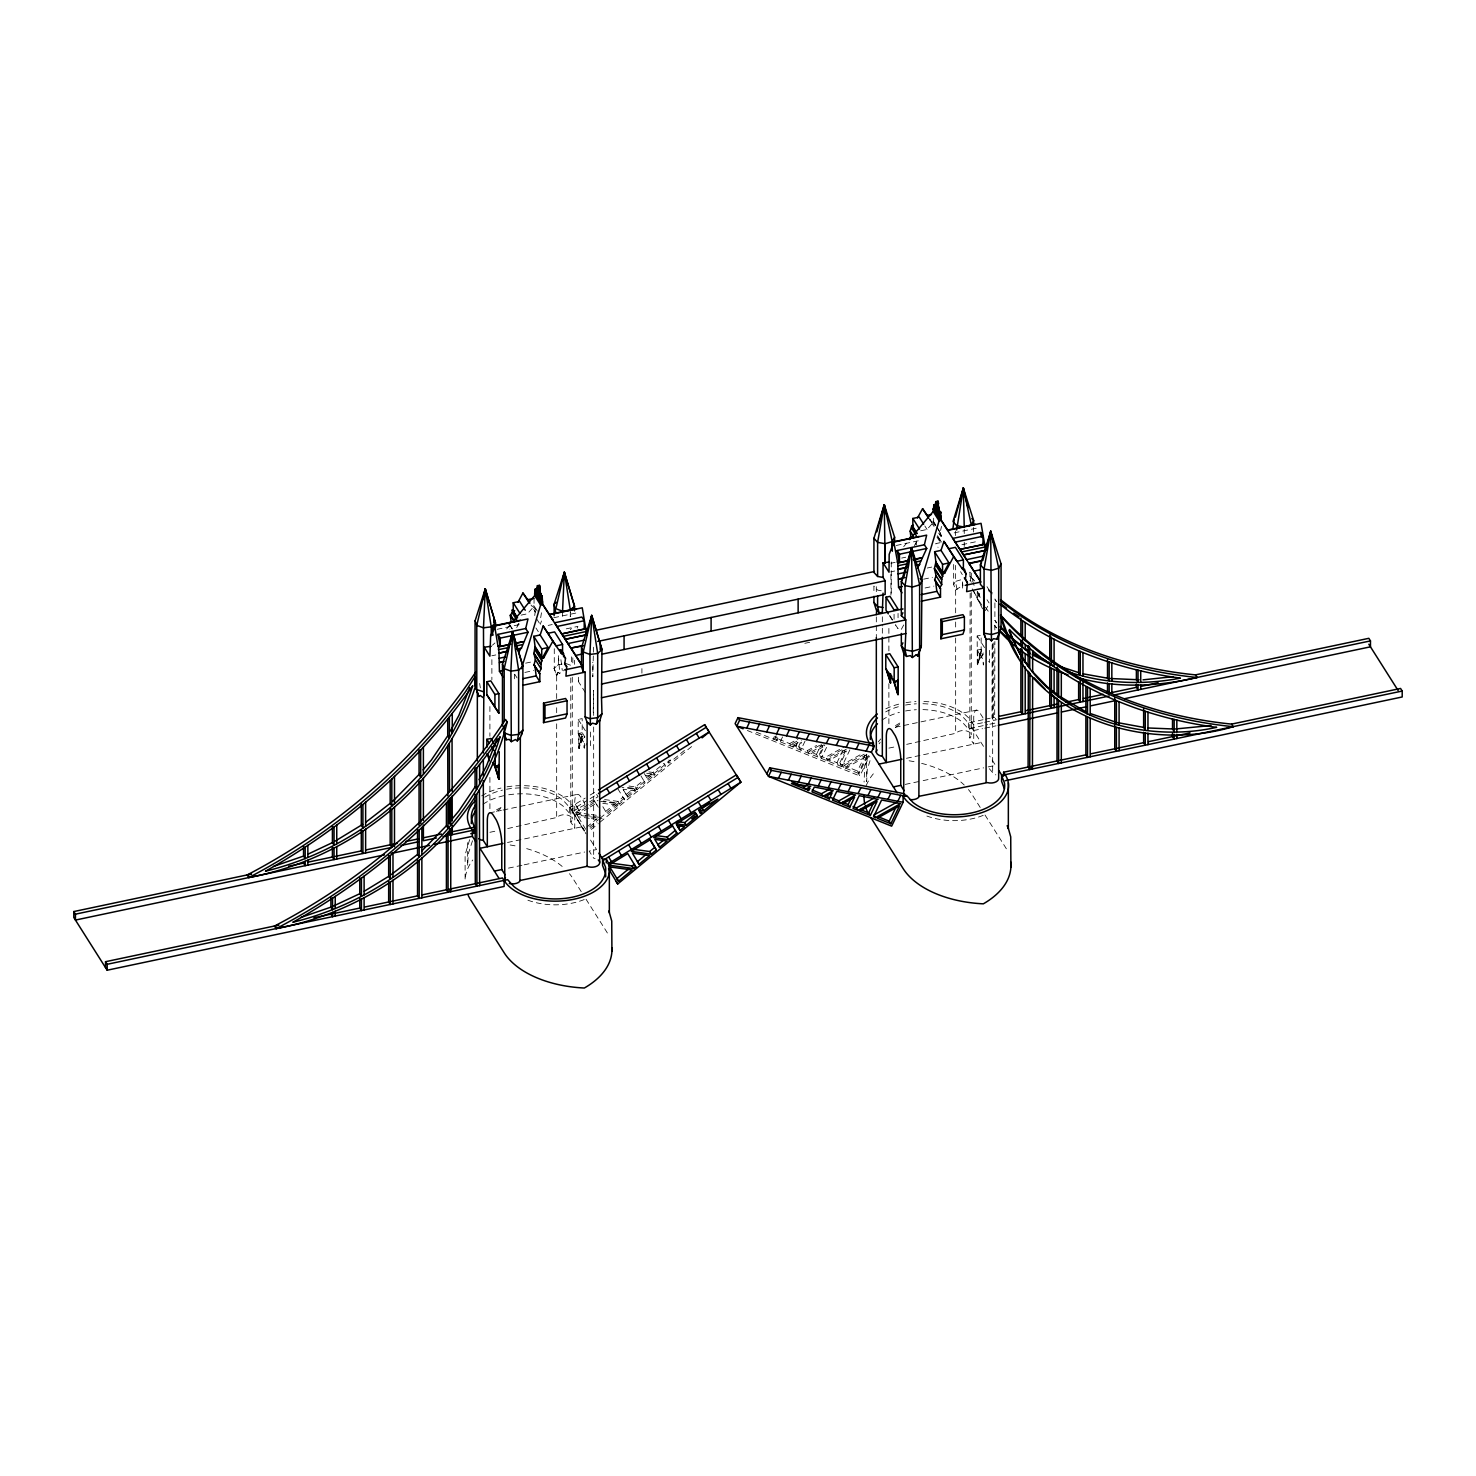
<?xml version="1.0" encoding="UTF-8"?>
<svg xmlns="http://www.w3.org/2000/svg" width="1476" height="1476" viewBox="0 0 1476 1476"><rect width="100%" height="100%" fill="white"/><g stroke="black" fill="none" stroke-linecap="round" stroke-linejoin="round"><path stroke-width="0.75" stroke-dasharray="5 3.75" d="M570.308 612.319L570.308 616.654L570.308 610.16M992.167 644.809L992.001 717.834L993.625 720.417L993.809 642.835M984.695 722.299L996.318 719.845L994.676 717.262L994.861 641.451M994.879 629.975L994.676 625.16M593.278 712.391L593.518 690.399L593.666 715.473M556.932 674.255L558.223 672.336L559.755 673.388L561.6 670.99L563.629 670.731M541.452 612.78L540.511 618.868L541.729 620.289L540.29 624.311M936.909 526.858L940.157 532.596L941.485 526.415M940.489 532.522L940.064 534.57L941.67 535.751L939.972 540.29L941.467 542.024M970.156 593.278L969.75 737.815L973.736 744.107L973.736 717.262A18.837 5.277 78.1 0 1 979.308 711.986L982.592 717.151A18.837 5.277 78.1 0 1 983.311 718.609M578.463 747.742L582.448 733.111L578.205 733.554L578.205 719.421L582.19 718.591L582.19 732.705L584.847 736.93L580.861 742.908L579.035 734.864L583.02 734.015L579.035 748.646L578.463 733.959M977.721 664.79L977.721 651.008L981.706 650.178L977.721 664.79L981.282 649.495L977.167 650.123L981.153 649.274L983.33 652.724L979.824 659.458L983.809 653.481L979.824 654.329L979.824 659.458M870.028 760.675L867.242 769.623L866.652 781.56L866.652 753.996M472.505 840.766L468.261 853.811L467.652 865.748L467.652 840.49M577.19 628.13L577.891 626.396L565.677 628.96M469.645 839.678L465.106 854.788L465.106 879.88A93.523 53.985 0 0 1 472.781 859.991M868.626 755.509L864.77 765.49L864.087 782.003M775.38 737.834L776.339 735.841L773.867 737.225L775.509 739.808L777.981 738.424L777.022 740.417L773.867 737.225M782.575 736.893L780.25 741.727L778.608 739.144L789.678 743.609L791.32 746.192L801.468 740.528M796.929 741.192L791.357 744.291L792.999 746.874L800.416 742.742L797.538 748.719L795.915 746.136L798.774 740.159M805.01 741.21L800.785 750.029L799.143 747.446L801.671 742.151M816.431 754.439L821.21 744.476L822.852 747.077L818.073 757.022L816.431 754.439L808.866 751.376L821.21 744.476M826.56 747.373L821.302 758.332L819.66 755.749L824.936 744.771M836.966 762.741L843.645 748.812L845.287 751.395L838.608 765.324L836.966 762.741L826.357 758.443L843.645 748.812M849.881 749.863L841.837 766.634L840.195 764.033L846.449 751.007M864.235 754.162L843.866 765.527L845.49 768.11L867.722 755.712L859.124 773.627L857.482 771.044L865.139 755.122M866.873 755.509L858.276 773.424L859.918 776.007L869.456 756.099M516.711 627.577L518.574 623.887M914.419 545.677L917.242 540.124M585.345 692.502L578.426 681.58L580.419 677.927M507.707 828.553L557.116 817.39A7.97 4.594 0 0 1 567.688 815.158A7.97 4.594 0 0 1 571.563 821.265L570.769 822.003L574.754 828.294L574.754 801.431A18.837 5.277 78.1 0 1 580.326 796.173L583.592 801.339A18.837 5.277 78.1 0 1 585.013 804.438M901.338 629.33L903.718 624.957M955.655 612.854L955.655 589.994L953.662 584.607L955.359 581.452L955.378 565.4M955.655 589.994L960.581 586.784L962.61 588.389L962.463 581.599M981.872 605.178L977.26 597.909L981.245 590.566M985.322 610.64L989.307 603.315L987.001 599.68M906.688 744.365L956.097 733.203A7.97 4.594 0 0 1 966.688 730.971A7.97 4.594 0 0 1 970.544 737.096L969.75 737.815M580.419 742.188L584.404 736.21L580.419 737.041M584.404 743.35L584.404 748.498L586.931 743.258M879.106 743.793L880.194 742.41M506.692 628.924L509.644 625.418M903.718 546.6L906.651 543.094M878.275 741.856L880.711 738.978M920.655 530.807L927.039 529.46L932.112 523.74L929.732 519.976M556.673 698.535L556.673 675.51L554.127 668.443L558.371 664.587L566.12 663.591L571.157 665.418M558.223 672.355L556.673 675.51L554.109 668.443L558.371 664.587L558.371 655.418L559.755 673.388M492.467 645.197L494.921 642.964M570.308 629.625L571.489 628.536M558.039 672.521L556.673 675.528L554.109 668.462M518.98 623.407L517.338 625.787M586.839 827.095L597.06 818.645M616.267 802.778L605.658 811.542L607.3 814.125L617.89 805.361L616.267 802.778L603.297 801.025M604.588 799.568L617.946 801.394L622.964 797.243L624.588 799.826L619.588 803.977L599.551 801.247M626.193 794.568L633.757 788.313L635.4 790.896L627.817 797.169L623.315 789.808M628.979 786.044L635.436 786.929L643.481 780.287L645.123 782.87L637.078 789.512L621.986 787.464M651.267 773.867L646.709 777.612L648.351 780.195L652.89 776.45L651.267 773.867L643.85 772.852L648.351 780.195M648.886 771.911L652.945 772.465L664.015 763.313L665.639 765.915L654.588 775.048L648.481 774.217M589.625 826.855L598.426 819.586M600.178 818.128L670.565 759.974M590.179 828.276L596.987 822.63M684.421 750.398L672.078 760.601L668.591 760.122M591.267 829.438L598.297 823.626M600.068 822.169L691.561 746.579M496.563 809.789L502.209 806.892M895.545 725.602L899.954 722.963M496.563 811.486L501.822 807.759M895.545 727.299L902.131 722.668M584.348 831.228L570.031 807.409L585.216 798.073M590.197 795.029L595.16 791.966L598.038 796.726L589.736 801.819M570.031 807.409L571.655 809.992L586.858 800.656M590.16 798.627L595.142 795.564M584.754 804.881L569.385 813.073L563.149 806.191A50.516 29.169 0 0 0 506.545 795.158M589.293 818.313L578.168 816.8L575.474 812.446L588.703 804.328M590.603 803.165L594.385 800.841L598.315 807.243M574.533 814.77L588.057 806.45M589.717 805.435L598.02 800.324M588.463 808.073L577.116 815.047L588.463 816.579M590.345 806.911L596.009 803.424M777.298 737.188L773.811 739.125L772.188 736.542M789.678 743.609L799.844 737.945M799.143 747.446L807.169 750.694L816.615 745.435M823.903 744.863L808.811 753.277L807.169 750.694M822.852 747.077L810.49 753.959L808.866 751.376M819.66 755.749L824.678 757.76L844.715 746.598M846.338 749.181L826.32 760.343L824.678 757.76M845.287 751.395L827.999 761.026L826.357 758.443M840.195 764.033L842.169 764.845L861.394 754.125M866.855 754.568L843.811 767.428L842.169 764.845M960.655 579.865L955.378 581.452L957.204 590.013M506.545 789.236A50.516 29.169 0 0 1 563.149 800.269L569.385 807.151L572.891 806.265L572.891 812.169L584.514 830.545M922.943 703.72A50.516 29.169 0 0 1 962.149 716.1L968.367 722.963L983.053 719.716M922.943 709.624A50.516 29.169 0 0 1 962.149 722.004L968.367 728.886L987.665 724.661M537.356 611.119L533.759 605.455L532.098 605.806L536.231 610.012M935.71 524.958L933.312 521.176L931.559 521.545L933.662 522.32L935.821 525.733M521.046 615.123L527.486 613.776L532.485 608.057L535.493 612.079L531.028 605.012M497.135 629.311L522.781 623.887M954.216 532.854L977.739 527.91M553.777 617.724L578.961 612.411M896.301 545.456L921.485 540.142M548.168 625.4L552.245 624.533M940.194 542.688L935.692 543.629L938.053 547.356M961.928 544.699L976.743 541.563M901.651 558.076L905.729 557.227M891.043 563.223L895.102 562.374M491.859 655.768L495.807 654.938M890.895 571.821L894.677 571.009M927.279 568.02L931.707 567.079M525.622 663.167L532.246 661.765M923.625 579.182L932.445 577.319M524.884 672.429L533.703 670.565M925.083 587.983L933.902 586.12M804.807 643.315L811.505 641.912M977.297 664.108L977.167 635.99L981.153 635.16L981.153 649.274M578.205 733.554L582.19 732.705M580.861 742.908L580.861 737.76L584.847 736.93M977.721 651.008L979.344 653.573L983.33 652.724M489.608 812.889L501.397 810.398M503.058 810.047L577.614 794.309M895.305 727.281L976.595 710.122M985.285 719.236L994.676 717.262M982.444 722.779L973.514 724.661L971.872 722.078A54.372 31.383 0 0 0 922.076 701.469M989.916 724.181L996.687 722.76M489.903 832.298L496.563 830.896M888.884 748.111L895.563 746.708M973.514 730.583L982.536 728.664M984.787 728.203L996.06 725.823M507.504 842.482L582.116 826.745M906.485 758.295L981.097 742.557M508.482 868.128L521.932 865.287M524.183 864.807L584.699 852.039M905.231 784.402L920.913 781.099M923.164 780.62L983.68 767.852M988.164 766.911L995.525 765.361L989.51 755.86M645.492 775.435L652.89 776.45M627.595 787.483L633.757 788.313M635.4 790.896L623.056 789.217L627.817 797.169M602.78 803.313L617.89 805.361M575.474 812.446L589.09 814.309M591.359 814.604L600.455 815.841M598.758 817.243L576.544 814.217L586.765 831.08M590.732 816.892L602.079 818.424M591.507 818.608L600.4 819.826M881.246 590.769L877.611 590.105L873.921 586.046L873.921 594.274M989.289 768.682L994.086 774.254A7.97 4.594 0 0 1 995.839 774.9M590.529 840.047L596.544 849.549L589.182 851.099L593.666 858.183L595.086 858.442M791.357 744.291L795.915 746.136M843.866 765.527L857.482 771.044M756.339 732.207L859.124 773.627M747.354 730.509L859.918 776.007M995.193 600.474L996.54 601.544L994.898 598.942L994.898 620.381L996.54 622.964L995.193 621.064M935.267 525.622L933.312 523.906L933.312 521.176M916.578 541.194L916.356 544.958L914.124 541.452M974.068 585.326L971.614 577.706L974.75 580.954M995.193 626.58L996.318 627.743M932.112 523.74L934.068 526.434M994.898 620.381L996.115 622.079M985.322 607.153L988.883 612.171M895.397 624.828L898.054 628.591L895.747 624.957M929.732 519.017L932.242 522.615M987.001 586.673L989.307 590.308M971.614 577.706L973.256 580.289M936.909 527.449L940.157 532.596M939.548 532.375L941.67 535.751M938.699 533.131L940.802 536.434M929.456 518.943L933.921 526.01M994.898 625.381L996.54 627.964M937.445 535.659L940.452 540.437M937.795 536.821L939.972 540.29M982.592 608.832L972.186 588.703M936.928 537.006L940.599 542.799M924.806 525.936L927.039 529.46M977.167 635.99L985.562 649.255M988.717 661.23L989.547 662.54L989.547 648.407M979.824 654.329L982.887 659.163L983.348 665.03L983.348 659.883M983.496 746.358L971.872 728L971.872 722.078M889.991 615.843L894.604 623.13M889.456 615.658L894.069 622.946M980.212 807.446L971.872 794.273A93.523 53.985 0 0 0 968.44 789.549M984.99 814.973L1005.248 846.984A93.523 53.985 0 0 1 1007.112 850.231M652.945 772.465L654.588 775.048M536.71 618.961L540.677 625.215M535.954 627.983L538.297 631.691M635.436 786.929L637.078 789.512M578.205 719.421L585.4 730.786M590.437 745.749L590.585 731.838M512.301 628.794L509.847 624.92L509.847 629.2M510.124 625.824L512.135 628.997M580.861 737.76L583.942 742.612L583.942 747.742M617.946 801.394L619.588 803.977M514.718 674.218L517.024 677.871M581.23 891.633L572.891 878.441A93.523 53.985 0 0 0 569.459 873.718M586.009 899.161L606.267 931.171A93.523 53.985 0 0 1 608.905 936.061M640.898 775.841L645.123 782.87M617.835 788.756L624.588 799.826M602.835 806.726L607.3 814.125M594.385 800.841L597.835 806.56M576.895 806.782L579.773 811.542M575.271 804.199L578.131 808.959M571.655 809.992L585.99 833.811M960.581 571.692L962.315 574.625M977.629 591.765L981.485 599.459M977.924 593.02L981.761 600.732M973.828 591.286L981.632 606.876M479.663 683.462L480.346 687.871M962.444 581.858L962.942 585.843M560.917 659.68L562.264 670.381M992.665 643.684L992.665 773.996M979.344 653.573L979.344 658.72M977.26 591.396L977.26 597.909M973.643 527.43L973.643 532.024M971.282 573.094L971.282 582.264M971.263 592.559L971.263 734.734M970.562 581.341L969.972 572.135L969.972 580.714M968.367 722.963L968.367 728.886M964.234 529.201L964.234 533.537M964.234 542.172L964.234 546.507M955.655 622.005L955.655 628.85M955.655 638.001L955.655 734.033M955.378 530.991L955.378 535.585M953.662 564.459L953.662 584.607M933.662 518.187L933.662 522.32M898.054 613.426L898.054 617.761M894.069 614.274L894.069 620.769M891.264 561.95L891.264 593.297M890.932 574.441L890.932 595.086M888.884 628.425L888.884 651.451M888.884 683.665L888.884 725.103M882.334 616.784L882.334 625.935M882.334 628.222L882.334 635.067M876.301 586.673L876.32 593.555M876.32 616.931L876.32 637.577M641.912 668.591L641.912 673.148M593.518 647.189L592.798 676.838L592.798 662.207M593.666 726.985L593.666 858.183M579.035 734.864L579.035 748.646M578.426 677.244L578.426 681.58M574.551 660.233L574.551 664.348M572.817 657.816L572.836 663.979M572.282 677.17L572.282 818.922M571.489 656.838L571.489 665.067M570.769 677.945L570.769 822.003M569.385 807.151L569.385 813.073M562.54 611.156L562.54 617.651M556.673 707.742L556.673 714.642M556.673 723.849L556.673 818.221M554.275 648.72L554.275 668.868M534.736 615.547L535.345 610.215L533.759 605.455M534.054 598.37L534.054 606.581M514.46 674.458L514.46 678.794M491.877 659.661L491.877 679.79M489.903 706.543L489.903 736.266M489.903 777.428L489.903 809.438M584.219 899.548A50.516 29.169 0 0 1 524.497 898.829M882.076 720.048A50.516 29.169 0 0 1 899.401 712.355M905.544 710.971A50.516 29.169 0 0 1 916.338 709.716M885.655 711.912A50.516 29.169 0 0 1 899.401 706.432M905.544 705.048A50.516 29.169 0 0 1 916.338 703.812M992.204 593.942A495.014 379.627 -32.3 0 1 987.057 589.367M992.315 592.854A495.014 379.627 -32.3 0 1 987.13 588.315M909.105 760.786A93.523 53.985 0 0 1 917.519 762.391M921.633 763.369A93.523 53.985 0 0 1 964.234 785.029M481.674 795.859A54.372 31.383 0 0 1 500.954 788.055M507.006 786.837A54.372 31.383 0 0 1 572.891 806.265M983.2 815.361A50.516 29.169 0 0 1 925.249 815.398M885.803 708.831A54.372 31.383 0 0 1 899.936 703.867M905.987 702.65A54.372 31.383 0 0 1 915.987 701.58M510.124 844.973A93.523 53.985 0 0 1 518.537 846.578M526.674 848.626A93.523 53.985 0 0 1 563.684 867.759M483.076 804.236A50.516 29.169 0 0 1 504.478 795.564M484.829 797.188A50.516 29.169 0 0 1 502.449 790.103M866.283 785.546A93.523 53.985 0 0 1 875.674 771.21M670.399 761.985L668.886 763.24L667.927 761.653L670.399 761.985"/><path stroke-width="1.5" d="M910.286 799.641A7.97 4.594 0 0 0 918.884 797.058L919.345 652.189L921.319 645.953L922.002 580.511L911.67 547.965L901.338 581.562L901.338 615.676L905.784 619.865L905.784 633.536L601.507 697.742L601.95 649.569L591.728 615.455L581.526 647.521L581.526 666.967L583.241 671.451L585.123 672.134L585.123 716.893L587.116 722.281L587.116 866.32L588.37 866.781A7.97 4.594 0 0 0 597.134 866.006A7.97 4.594 0 0 0 599.219 861.043L598.26 859.973M1028.108 767.04L1028.329 671.322L1029.971 673.905L1029.75 769.642L1028.108 767.04L1003.606 772.225L1003.606 776.155M1032.647 677.189L1032.444 769.07L1030.802 766.487L1057 760.952L1058.624 763.535L1058.624 700.768L1050.1 692.927M903.81 650.27L903.718 795.527M884.106 509.202L884.272 504.681L894.604 537.227L894.604 541.544M911.504 552.485L911.67 547.965L914.733 561.101M901.338 633.444L901.338 645.787L903.718 653.333L906.541 656.451L910.286 655.602L912.371 657.503L911.67 547.965L903.718 577.19M963.164 492.504L963.33 487.984L973.643 520.548L973.643 525.142M990.562 535.788L990.728 531.268L1001.06 563.832L1001.06 628.056L998.662 635.842L998.662 778.018A7.97 4.594 0 0 1 987.37 782.612L919.327 796.228M986.097 639.422L989.344 638.923L991.429 640.824L990.728 531.268L980.396 564.884L980.396 584.348L983.717 588.038L983.717 632.798L986.097 639.422L986.097 782.151M554.109 615.695L554.109 604.237L564.349 572.171L574.551 606.285L570.308 610.16L562.559 611.156L564.349 572.171L574.551 606.304L574.551 610.843M475.124 685.325L475.456 686.266C444.184 786.136 349.96 858.737 248.761 877.574L247.119 874.991A495.014 379.627 -32.3 0 0 475.659 672.189M483.335 752.981L484.22 647.208L491.231 646.303M516.379 649.495L521.415 648.241L528.057 632.226L525.714 628.518L527.984 618.942L494.645 625.972L491.305 635.418L493.132 635.031M883.054 593.149L882.334 612.226L879.143 613.167L876.781 609.367L876.32 614.643M503.648 732.373L504.829 736.321L505.456 733.314M482.984 599.699L485.272 588.85L495.493 622.983L495.493 627.3M510.844 640.805L512.67 632.134L522.891 666.266L522.891 730.472L520.345 737.705L519.903 881.246A7.97 4.594 0 0 1 509.312 883.478M504.737 879.696L504.737 735.657L506.157 739.753L509.312 739.421L511.305 741.653L515.419 739.568L517.264 740.878L518.63 734.347L518.63 670.122L512.67 632.134L502.467 664.2L502.467 726.118M562.504 580.843L564.349 572.171L570.308 610.16L572.43 608.223M590.363 621.968L591.728 615.455L601.95 649.569L597.688 653.444L589.939 654.44L583.241 651.986L581.526 647.521M587.116 722.281L590.363 724.956L592.448 723.148L596.322 724.199L597.688 717.668L597.688 653.444L591.728 615.455L583.241 651.986L583.241 671.451M917.519 568.334L926.744 548.463L924.4 544.773L926.651 535.142L893.81 542.061L889.179 554.367L889.013 572.208L883.054 562.799L888.7 562.116M521.452 735.011L522.725 730.067L518.63 734.347L510.899 735.343L504.183 732.889L504.183 726.007M522.725 685.307L539.829 681.691L539.829 673.702L533.998 664.993L535.364 659.772L533.925 653.37L535.068 646.58L541.729 657.097L543.002 656.838L548.113 647.54L540.161 634.957L543.168 625.972L556.12 645.861L562.559 644.495L562.559 652.743L561.138 653.038L563.555 653.739L563.555 656.469L565.511 658.185L564.736 664.182L566.673 666.635L565.935 676.192L585.123 672.134M876.873 531.821L884.272 504.681L886.818 515.641M912.371 657.503L916.245 654.827L917.777 655.879L921.319 645.953M955.378 517.227L963.33 487.984L967.924 507.726M982.776 560.511L990.728 531.268L993.274 542.227M991.429 640.824L993.459 638.702L996.835 639.2L1001.06 628.056M469.774 687.668L458.944 715.288L450.623 730.509L452.265 733.092L452.265 713.48M497.135 738.738L486.305 766.358L479.036 779.679M507.172 722.022C481.194 829.346 382.45 908.995 276.123 928.644L274.481 926.061A495.014 379.627 -32.3 0 0 505.53 719.439L507.172 722.022A495.014 379.627 -32.3 0 1 276.123 928.644M521.471 668.702L540.603 604.957L540.603 602.448L534.663 593.094L536.784 592.651M921.282 580.216L939.087 520.88L939.087 518.371L933.164 509.017L935.267 508.574M602.134 654.145L885.157 594.422L885.157 580.769L883.054 577.43L877.611 576.452L873.921 572.393L873.94 538.279L884.253 504.681L892.224 541.6L892.224 550.253M475.069 620.916L485.272 588.85L495.493 622.983L491.231 626.839L483.482 627.835L476.785 625.381L475.069 620.916L475.069 685.141L478.759 696.469L480.161 695.491L483.335 697.724M601.507 697.742L601.95 713.794L599.588 721.229L598.961 720.509L596.322 724.199M941.024 550.382L934.603 551.747L935.913 562.061L942.555 572.559L943.976 572.264L948.994 562.965L941.024 550.382L943.957 541.397L957.002 561.267L963.385 559.921L963.385 568.131L962.094 568.408L964.437 569.109L966.005 573.869L965.415 579.219L967.389 582.633L966.614 591.636L983.717 588.038M543.519 722.65L544.976 718.461L544.976 705.454L543.519 703.148L565.585 698.499L567.042 700.786L567.042 713.812L565.585 718L543.519 722.65L543.519 703.148M940.858 638.813L942.315 634.625L942.315 621.617L940.858 619.311L962.942 614.662L964.382 616.95L964.382 629.975L962.942 634.163L940.858 638.813L940.858 619.311M921.319 601.193L940.507 597.153L940.507 588.592L934.622 579.754L936.098 575.769L934.4 568.629L935.913 562.061M917.777 655.879L919.345 652.189L917.777 655.879L916.245 654.827M996.835 639.2L998.662 635.842M539.072 673.019L541.046 668.757L541.046 664.311L534.644 654.219M909.493 539.035L910.803 536.194L910.194 531.12L911.781 525.677L913.441 525.345M897.15 792.833L871.375 752.133L874.235 746.155L872.593 743.572L737.982 717.65L735.103 723.627L768.479 776.358L891.652 826.154L903.109 802.28L903.109 796.357L906.615 795.453L912.851 802.335A50.516 29.169 0 0 0 971.522 812.962A50.516 29.169 0 0 0 1004.492 783L1001.577 775.435L1402.2 691.045L1402.2 696.967L1005.248 780.712M743.111 728.793L736.745 726.21L739.605 720.233L737.982 717.65M746.69 728.129L749.568 722.151M756.653 730.048L759.513 724.07M766.597 731.948L769.476 725.989M776.56 733.867L779.42 727.908M766.856 773.775L769.716 767.797L904.345 793.719L905.969 796.302L771.358 770.38L769.716 767.797M786.505 735.786L789.383 729.827M771.358 770.38L768.479 776.358L903.109 802.28M796.468 737.705L799.328 731.727M778.442 778.276L781.302 772.299M806.413 739.624L809.272 733.646M788.387 780.177L791.265 774.217M816.376 741.542L819.235 735.565M798.35 782.095L801.21 776.136M826.32 743.461L829.18 737.483M808.295 784.014L811.154 778.036M836.265 745.362L839.143 739.402M818.257 785.933L821.117 779.955M846.228 747.28L849.087 741.321M828.202 787.852L831.062 781.874M829.291 798.867L832.15 792.889L824.733 797.022L829.291 798.867L827.649 796.284M856.172 749.199L859.05 743.24M838.147 789.771L841.025 783.793M866.135 751.118L868.995 745.14M848.11 791.69L850.969 785.712M849.807 807.169L842.242 804.106L854.586 797.206L849.807 807.169L848.183 804.586L851.043 798.608M858.054 793.59L860.932 787.63M868.017 795.509L870.877 789.549M870.342 815.472L859.733 811.173L877.021 801.523L870.342 815.472L868.7 812.87L873.478 802.926M877.962 797.427L880.84 791.45M887.925 799.346L890.784 793.368M897.869 801.265L900.729 795.287M890.877 823.756L877.242 818.257L899.456 805.859L890.877 823.756L889.235 821.173L895.914 807.243M518.777 652.429L520.733 648.591M586.765 634.772L565.234 639.311L586.765 634.772L582.245 607.798L549.404 614.736M902.039 592.798L898.552 587.282L897.759 563.02L893.81 542.061M517.965 602.263L522.947 593.001L529.497 602.134M935.581 562.135L942.906 573.703L944.64 573.334L953.625 556.673L943.957 541.397M873.94 572.393L874.401 571.526L596.193 630.234M894.604 537.227L892.224 541.6L885.176 543.721L877.611 542.356L873.921 538.279M902.519 579.385L901.338 581.562L905.009 585.64L912.574 587.005L919.622 584.883L922.002 580.511L920.157 578.481M901.338 615.676L902.925 612.761M954.179 519.423L952.998 528.094M902.925 642.872L901.338 645.787L905.009 649.846L906.541 656.451M967.758 525.973L971.282 524.921L973.643 520.548L971.817 518.519M981.577 562.707L980.396 564.884L984.068 568.961L991.632 570.326L998.68 568.205L1001.06 563.832M447.726 718.683L447.726 735.823L431.453 759.955L423.132 769.826M475.087 767.612L475.087 786.893L458.815 811.025L449.11 822.538L450.752 825.121L450.752 798.147M534.699 646.673L542.024 658.241L543.685 657.89L552.836 641.23L543.168 625.972M917.5 517.928L922.592 508.685L927.721 516.028M517.264 740.878L520.345 737.705M509.109 624.237L511.047 620.99L510.272 615.289L512.227 612.761L512.227 610.031L514.644 610.713L513.224 611.027L513.224 602.761L519.663 601.415L525.253 610.234M541.046 664.311L542.024 658.241M939.788 587.909L941.706 584.644L941.706 579.514L935.286 569.349M503.095 677.023L499.441 671.248L498.999 653.167L505.917 651.506M475.069 676.562L465.53 691.727A495.014 379.627 -32.3 0 1 248.761 877.574M537.098 593.149C533.943 595.603 534.017 587.466 537.301 588.573L537.762 589.57L535.659 590.013M935.581 509.072L933.478 509.515L933.699 506.25L935.802 505.807M941.706 579.514L942.906 573.703M512.596 621.913L534.663 595.603L534.663 593.094M909.603 539.589L933.164 511.508L933.164 509.017M420.402 773.073L392.874 801.173M446.416 803.073L446.416 825.73L421.656 851.08M556.249 602.3L554.109 604.237L555.843 613.038M581.526 666.967L582.448 666.137L542.707 604.514L542.153 596.12L538.832 595.732C537.246 592.319 543.685 594.773 538.5 594.127M601.95 713.794L597.688 717.668L589.939 718.664L585.123 716.893M702.115 737.852L709.144 732.022L704.642 724.679L598.481 789.918M628.794 868.792L616.876 878.644L618.518 881.227L632.134 869.973L609.92 866.947M609.477 862.906L632.189 865.988L634.163 864.346L635.805 866.947L633.831 868.571L608.85 865.176L627.761 853.571L635.805 866.947M646.23 854.383L637.392 861.689L639.034 864.272L649.643 855.508L632.355 853.165L639.034 864.272M634.108 849.42L649.68 851.523L654.698 847.39L649.588 838.885M663.979 839.715L657.927 844.715L659.569 847.298L667.134 841.043L654.79 839.364L659.569 847.298M656.396 835.6L667.189 837.077L675.215 830.435L676.857 833.018L668.831 839.659L653.72 837.612L672.632 825.988M680.085 830.342L677.226 825.582L684.643 826.578L680.085 830.342L678.462 827.759L681.488 825.25M676.562 821.505L684.68 822.612L695.75 813.46L697.392 816.043L686.322 825.195L676.156 823.811L695.067 812.206L697.392 816.043M709.236 802.335L702.189 808.147L703.812 810.73L717.908 799.088L698.609 810.029L703.812 810.73M691.746 818.848L695.27 815.933M651.322 854.106L656.34 849.973L650.196 839.77L631.285 851.394L651.322 854.106L649.68 851.523M700.62 813.387L702.133 812.132L699.661 811.8L700.62 813.387L698.978 810.785M616.082 881.375L617.724 883.958L740.897 782.169L736.395 774.826L601.765 857.556L603.407 860.139L738.018 777.409M390.181 780.804L390.181 803.35L365.734 822.298M417.542 829.623L417.542 854.42L391.343 874.548M362.653 824.383L335.107 841.154M388.668 855.084L388.668 876.357L364.277 891.227M598.463 793.534L706.284 727.262L704.642 724.679M599.662 799.309L709.144 732.022M608.02 863.829L740.897 782.169L707.521 729.439M791.837 781.8L803.922 786.69L807.409 784.752M805.564 789.273L810.767 786.357L791.468 783.572L805.564 789.273L803.922 786.69M812.206 790.029L821.412 793.756L829.881 789.033M823.055 796.339L833.22 790.675L814.309 787.04L811.985 791.874L823.055 796.339L821.412 793.756M830.877 797.575L838.921 800.841L852.132 793.461M840.564 803.424L855.656 794.992L836.744 791.357L832.519 800.176L840.564 803.424L838.921 800.841M853.073 806.56L856.412 807.907L874.456 797.852M858.054 810.49L878.091 799.328L859.18 795.675L853.036 808.461L858.054 810.49L856.412 807.907M896.965 802.132L873.921 814.992L875.545 817.575L900.526 803.645L881.615 799.992L873.571 816.763L875.545 817.575M332.414 826.689L332.414 842.63L308.318 853.995M359.775 877.759L359.775 893.7L333.594 905.969M539.865 592.079L537.762 593.37L540.327 591.784L537.707 591.599C533.076 587.466 543.242 584.459 537.412 585.677L537.412 586.968L539.275 586.138M540.05 592.835L540.105 591.747L537.947 593.278M938.588 503.906C933.699 501.489 942.869 507.947 936.245 508.427L938.533 508.759M535.198 589.016L535.622 592.688L536.212 591.341M934.935 507.006L937.315 506.563L934.124 506.932L934.124 508.611L934.64 507.781M303.539 846.431L303.539 856.08L273.521 866.412M330.901 897.5L330.901 907.15L300.883 917.463M274.481 926.061L278.927 925.065L105.534 961.706L107.176 964.289L507.633 879.641L513.851 886.523A50.516 29.169 0 0 0 572.54 897.15A50.516 29.169 0 0 0 605.511 867.187L602.577 859.604L606.267 858.995L606.267 862.925M247.119 874.991L251.566 873.995L73.8 911.559L73.8 917.482L107.176 970.212L504.128 886.449L504.128 880.545L502.486 877.962L477.984 883.128M934.695 507.449L935.895 501.6L937.998 501.139L938.588 503.371M938.33 501.655L935.655 502.504L937.998 502.449L937.998 501.139M537.412 585.677L537.725 587.485C544.293 586.599 533.814 589.57 540.105 587.448M935.895 501.6L936.227 503.39L938.33 502.947M937.555 506.102C934.64 509.238 931.614 504.22 935.802 504.478L936.171 505.345M535.198 589.275L537.393 588.961M933.773 505.327L935.876 504.884M936.264 505.216L934.142 505.917L933.699 504.921M537.319 589.902L535.198 590.345L537.393 590.013L537.301 588.573M937.555 505.825L933.699 506.25M535.954 591.267L538.814 590.64M936.19 503.888L936.19 507.523L938.662 507.172M535.198 592.596L537.319 592.153M933.699 508.519L935.802 508.076M534.995 592.891L537.098 592.448M933.478 508.814L935.581 508.371M936.245 509.294L938.81 507.689M537.984 592.54L540.843 594.072M936.485 508.464L936.762 509.441C943.551 508.611 933.404 511.102 939.345 509.995M538.26 593.536L540.677 593.186L540.105 592.097M936.762 509.441L939.179 509.109L938.81 508.002M538.5 594.404L540.843 593.758M965.193 585.363L980.931 582.042L941.19 520.438L940.655 512.024L937.334 511.637L936.983 510.327L939.345 509.681M539.054 596.359L541.194 595.215L541.674 598.186L539.57 598.629L539.054 596.359L541.175 596.212M937.574 511.582L939.603 511.01L940.157 514.109L938.053 514.552L937.334 511.637M541.674 598.186L541.729 595.621L539.552 595.75L540.05 596.747M940.157 514.109C942.352 511.434 937.094 510.475 938.551 512.67M939.861 511.821L937.74 512.578M539.054 596.655L542.153 596.12L539.626 597.042M937.555 512.578L940.655 512.024M938.053 514.552L938.053 512.873L940.581 512.117M534.054 598.37L527.67 599.717L529.902 603.26M917.168 533.537L912.832 526.674L912.832 518.463L919.216 517.098L923.681 524.165M927.223 515.419L931.504 514.515M542.338 601.415L540.216 601.857L540.05 600.049L542.153 599.607M940.821 517.338L938.718 517.781L938.551 515.973L940.655 515.53M540.216 601.119L542.338 600.677M938.718 517.043L940.821 516.6M540.603 602.448L542.707 602.005M939.087 518.371L941.19 517.928M542.707 604.514L540.603 604.957L534.663 595.603M941.19 520.438L939.087 520.88L933.164 511.508M492.67 634.274L492.67 626.064L520.456 620.215M947.61 530.068L975.396 524.22M549.312 614.459L576.599 608.702M892.353 551.249L891.836 542.19L919.124 536.434M947.721 530.382L981.042 523.334L985.673 550.271L963.533 554.939L952.869 538.389L980.654 532.522L983.016 536.231L983.016 544.496L959.935 549.367L984.972 544.293M510.77 644.126L500.272 646.34L497.929 634.385L525.714 628.518M907.666 560.695L899.456 562.43L897.113 550.53L924.4 544.773M497.929 634.385L500.272 638.093L528.057 632.226M955.23 542.098L983.016 536.231M584.219 620.732L581.876 617.042L554.589 622.798L556.932 626.488L584.219 620.732L584.219 628.942L561.747 633.924L586.193 628.776M897.113 550.53L899.456 554.22L926.744 548.463M535.068 646.58L533.759 636.322L540.161 634.957M548.168 633.278L554.589 631.913L562.559 644.495M949.031 548.685L955.415 547.338L963.385 559.921M494.645 625.972L497.929 645.916L499.755 645.529M984.326 543.279L982.499 543.666L983.016 544.496M585.585 627.817L584.219 628.942M897.15 562.079L898.995 561.692M514.958 643.241L523.482 641.673L515.161 643.425M497.929 645.916L498.556 646.931L508.943 644.735M913.847 559.386L922.057 557.651M897.759 563.02L908.865 560.677M913.312 559.755L922.186 557.873M499.275 652.909L498.556 649.643L509.183 647.41M515.548 646.064L521.914 644.717M961.614 551.95L984.972 547.024M586.193 631.525L563.334 636.359L556.932 626.488M897.759 565.788L908.146 563.592M916.467 561.839L920.618 560.972M516.987 649.163L521.415 648.241M498.999 653.167L507.689 651.34M898.33 569.035L906.947 567.227M915.563 565.4L919.862 564.496M963.533 554.939L985.396 550.548M898.109 569.459L906.559 567.688M533.759 636.322L541.729 648.886L548.113 647.54M565.456 639.661L567.983 643.554L584.478 640.086M898.109 573.906L906.356 572.171M934.603 551.747L942.555 564.312L948.994 562.965M498.999 658.314L505.272 656.986M983.311 556.12L966.595 559.644L963.662 555.124M499.7 662.281L503.999 661.377M597.743 641.414L885.157 580.769M981.817 560.548L968.92 563.279L979.787 580.234M499.441 662.687L503.611 661.801M969.142 563.592L981.669 560.935M567.983 643.554L570.898 648.075L583.186 645.492M898.829 578.887L904.972 577.577M570.898 648.075L583.02 645.879M898.552 579.293L902.519 578.463M499.441 671.248L503.371 670.418M571.12 648.388L575.658 655.418L583.223 653.813M898.552 587.282L902.334 586.489M974.012 571.12L979.935 569.865M886.006 597.19L889.991 596.341L898.054 609.09L894.069 609.939L886.006 597.19L886.006 610.197L888.312 613.832M486.84 681.746L490.825 680.897L498.906 693.646L498.906 713.148L486.84 694.753L486.84 681.746L494.921 694.476L494.921 707.484M522.67 678.739L536.157 675.897L539.829 681.691M564.515 669.92L582.448 666.137M921.153 594.662L936.836 591.359L940.507 597.153M494.921 694.476L498.906 693.646M602.411 672.373L902.998 608.942M601.507 684.071L905.784 619.865M544.976 705.454L567.042 700.786M942.315 621.617L964.382 616.95M544.976 718.461L567.042 713.812M942.315 634.625L964.382 629.975M885.784 654.532L889.77 653.683L898.164 666.949L898.164 681.082L894.179 681.912L885.784 668.646L885.784 654.532L894.179 667.779L894.179 681.912M486.859 747.391L486.859 739.31L490.844 738.48L495.641 746.044M894.179 667.779L898.164 666.949M898.035 680.86L894.05 681.691L898.035 694.643L898.164 681.082M492.597 762.483L495.253 766.708L499.239 765.86L494.995 766.302L498.98 779.236L499.239 751.727M288.706 866.227L303.539 863.091L305.181 865.674L305.181 861.357M308.41 862.058L332.414 857.002L334.056 859.585L334.056 848.017M335.107 856.431L361.306 850.896L362.93 853.497L362.93 830.822M366.177 849.881L390.181 844.807L391.823 847.39L75.442 914.161L73.8 911.559M392.874 844.235L397.228 843.331M405.955 841.486L419.055 838.719M423.926 837.685L441.398 834.014M999.049 716.34L1020.875 711.727L1022.517 714.329L1022.517 651.562L1020.875 648.979L1020.875 711.727M1025.746 710.712L1049.75 705.639L1051.392 708.222L1051.392 668.314M1052.443 705.067L1056.816 704.163M1065.543 702.318L1078.642 699.55L1080.266 702.133L1080.266 678.222M1083.513 698.517L1103.144 694.384M1110.21 692.89L1136.391 687.355L1138.033 689.938L1138.033 685.012M1141.206 686.34L1158.143 682.779M1000.507 599.607A495.014 379.627 -32.3 0 0 1195.505 674.883L1368.824 638.315L1370.466 640.898L1370.466 646.82L1124.62 698.702M401.048 845.453L418.52 841.763M436.49 837.981L423.391 840.73L423.391 825.047M443.021 836.597L447.394 835.674M475.641 841.449L472.394 836.32L472.394 830.398L449.571 835.213L449.571 828.331M998.496 719.384L1109.159 696.045M1114.029 695.011L1370.466 640.898M384.424 854.881L75.442 920.065L75.442 914.161M391.195 853.442L429.534 845.361M434.036 844.401L472.394 836.32M998.311 725.343L1056.964 712.963M1061.465 712.022L1086.281 706.783M1090.782 705.823L1115.598 700.602M503.021 843.423L479.977 848.294L499.017 878.386M878.958 764.107L902.002 759.236M494.405 871.098L501.766 869.548L505.124 874.862M893.386 786.911L900.747 785.361L904.105 790.675M313.964 917.74L330.901 914.161L332.543 916.744L332.543 912.426M333.594 913.589L359.775 908.072L361.417 910.655L361.417 899.087M364.646 907.039L388.668 901.965L390.291 904.548L390.291 881.892M391.343 901.412L417.542 895.877L419.184 898.46L419.184 860.176M422.413 894.843L446.416 889.788L448.058 892.371L448.058 832.224M476.73 794.475L476.933 886.283L475.309 883.7L449.11 889.216L450.752 891.799L450.752 829.032M1059.676 760.38L1085.875 754.863L1087.517 757.446L1087.517 717.539M1090.746 753.83L1114.749 748.775L1116.391 751.358L1116.391 727.447M1117.443 748.203L1143.642 742.668L1145.265 745.251L1145.265 732.779M1148.513 741.653L1172.516 736.579L1174.158 739.162L1174.158 734.236M1175.21 736.007L1190.025 732.889M1231.611 724.107L1233.253 726.69C1142.83 753.683 1023.495 715.38 1000.58 614.994A495.014 379.627 -32.3 0 0 1231.611 724.107L1400.558 688.462L1402.2 691.045M520.345 880.416L587.116 866.32M1172.977 676.691L1143.051 679.846M1195.505 674.883L1197.128 677.484C1157.571 686.746 1115.487 688.646 1076.152 677.189M1211.021 725.528L1175.21 728.996M939.603 511.176L939.087 509.607M873.423 748.922L873.423 743L869.733 743.627A54.372 31.383 0 0 1 877.353 713.978M470.752 833.719L474.423 833.11L474.423 827.187L450.623 832.058L452.265 834.641L452.246 825.527M484.22 691.967L476.785 689.606L476.785 625.381L485.272 588.85L491.231 626.839L491.231 635.492M1139.085 679.79L1110.21 678.517M1174.158 719.365L1174.158 731.543L1172.516 728.96L1148.18 727.982M1109.159 662.078L1109.159 680.768L1107.517 678.185L1083.292 673.868M1145.265 711.303L1145.265 729.993L1143.642 727.391L1117.443 722.594M883.054 607.558L877.611 606.581L873.94 602.503L876.32 610.068M905.784 633.536L905.009 649.846L912.574 651.23L919.622 649.108L919.622 584.883L911.67 547.965L905.009 585.64L905.009 619.736M900.747 785.361L900.747 758.498A18.837 5.277 78.1 0 0 895.176 735.601L891.891 730.417A18.837 5.277 78.1 0 0 886.32 735.694L886.32 762.557L882.334 756.265L880.914 756.007A7.97 4.594 0 0 1 877.039 749.9M501.766 869.548L501.766 842.685A18.837 5.277 78.1 0 0 496.176 819.77L492.91 814.604A18.837 5.277 78.1 0 0 487.32 819.881L487.32 846.744L483.335 840.453L481.914 840.195A7.97 4.594 0 0 1 478.759 838.663M739.605 720.233L874.235 746.155M736.745 726.21L871.375 752.133M1079.971 673.038L1058.274 665.916M1116.096 722.244L1090.506 713.609M562.54 611.156L555.843 608.702L564.349 572.171L564.791 578.979M1048.329 662.004L1049.75 662.576M1067.665 671.543C1103.697 683.942 1143.144 685.27 1180.413 678.13C1115.339 669.421 1051.355 645.492 999.861 604.164M1067.997 674.846C1042.185 666.027 1017.794 651.746 999.621 631.156M1087.517 687.004L1087.517 714.366L1085.875 711.783L1059.676 696.321M842.501 802.28L848.183 804.586M860.213 809.457L868.7 812.87M879.493 817.243L889.235 821.173M1032.591 653.204L1046.373 660.916M1032.259 654.698L1054.085 666.211L1054.085 639.145M936.19 507.523L936.485 508.113M540.013 591.286L540.105 588.001M537.707 591.599L537.984 592.19M1013.661 613.149L1019.067 616.857M1022.222 646.082L1011.171 637.632L1000.304 626.433M1025.267 648.407L1028.661 651.008M1030.303 653.591L1009.695 637.023M1012.259 642.392L1001.079 631.765M1020.875 648.979L1022.222 649.994M1058.347 695.307L1047.296 686.857L1032.222 671.303M1001.577 604.201L1006.577 608.13M1027.886 645.713L1029.676 647.115M533.998 664.993L539.829 673.702M934.622 579.754L940.507 588.592M1000.396 627.411L1006.595 633.813M1034.104 677.798L1044.934 688.978M887.999 672.152L891.984 676.432M891.522 677.705L895.508 682.004M493.058 763.221L497.043 767.52M983.717 632.798L985.009 637.208M588.37 722.742L590.363 724.956L589.939 654.44L591.728 615.455L592.042 619.994M953.625 556.673L962.776 569.459M1028.108 665.51L1028.108 645.879L1029.75 648.481L1029.75 668.093L1019.805 653.794L1008.957 630.732M486.84 694.753L498.906 713.148M552.836 641.23L561.803 654.108M938.994 516.784L947.721 530.087M540.511 600.861L552.965 619.883M550.493 616.267L552.854 619.902M563.684 636.58L566.12 640.344L563.814 636.691M1368.824 644.237L1398.159 690.583M936.227 503.39L936.485 504.349M940.581 513.095L938.551 513.648M938.053 512.873L938.109 511.988M1000.58 614.994L1008.975 638.555L1018.717 658.038M962.758 568.721L966.005 573.869M1028.329 673.499L1029.971 676.082M922.592 508.685L928.552 518.094M964.345 577.817L967.389 582.633M912.832 518.463L919.53 529.054M943.976 572.264L944.64 573.334M911.781 525.677L916.578 533.26M936.005 565.548L942.906 576.415M911.781 528.445L916.282 535.548M934.4 568.629L940.95 578.961M910.194 531.12L913.386 536.157M936.098 575.769L941.706 584.644M891.836 542.19L894.198 545.899M1003.606 772.225L1005.248 774.808A54.372 31.383 0 0 1 972.85 815.066A54.372 31.383 0 0 1 903.109 796.357M998.994 770.841L1002.462 776.302M886.043 669.052L890.6 682.908L890.6 673.72M893.607 681.026L898.035 694.643M870.932 817.704L903.109 868.534A93.523 53.985 0 0 0 983.33 903.829A93.523 53.985 0 0 0 1010.728 861.984M537.725 587.485L537.984 588.444M542.098 597.171L540.05 597.725M684.68 822.612L686.322 825.195M538.574 593.629L538.74 594.514M536.452 591.083L537.412 591.138M575.658 655.418L581.323 664.348M561.12 649.883L563.555 653.739M560.05 649.569L565.511 658.185M522.947 593.001L528.906 602.411M564.607 663.37L566.673 666.635M667.189 837.077L668.831 839.659M513.224 602.761L519.939 613.352M543.002 656.838L543.685 657.89M513.224 611.027L517.578 617.872M512.227 610.031L517.024 617.595M512.227 612.761L516.729 619.865M535.142 650.123L542.024 661.008M511.047 615.843L514.183 620.824M510.272 615.289L514.552 622.042M533.925 653.37L540.437 663.665M654.698 847.39L656.34 849.973M535.364 659.772L541.046 668.757M492.67 626.064L494.995 629.754M491.305 635.418L490.696 634.459L489.884 656.174L484.22 647.208M632.189 865.988L633.831 868.571M598.85 853.183L603.481 860.49M486.859 739.31L489.257 743.111M491.656 746.893L494.054 750.675M487.006 753.664L489.534 757.649M494.423 765.398L498.98 779.236M447.726 735.823L449.368 738.406L449.368 716.985M475.087 786.893L476.73 789.475L476.73 768.055M472.394 830.398L470.752 827.815A54.372 31.383 0 0 1 475.161 800.914M446.416 825.73L448.058 828.313L448.058 801.117M390.181 803.35L391.823 805.951L391.823 778.885M417.542 854.42L419.184 857.002L419.184 829.955M388.668 876.357L390.291 878.94L390.291 855.545M332.414 842.63L334.056 845.213L334.056 827.003M359.775 893.7L361.417 896.283L361.417 878.072M303.539 856.08L305.181 858.663L305.181 847.076M330.901 907.15L332.543 909.733L332.543 898.146M728.074 783.535L730.934 788.295M696.34 733.388L699.2 738.148M718.129 789.642L720.989 794.402M686.377 739.494L689.237 744.255M708.166 795.767L711.026 800.527M676.432 745.62L679.292 750.38M698.222 801.874L701.082 806.634M666.469 751.727L669.348 756.487M688.259 807.999L691.119 812.759M656.525 757.852L659.385 762.612M678.314 814.106L681.174 818.866M646.562 763.959L649.44 768.719M676.543 824.586L678.462 827.759M672.06 825.158L676.857 833.018M668.351 820.232L671.229 824.992M636.617 770.085L639.477 774.845M658.407 826.339L661.266 831.099M626.654 776.192L629.532 780.952M648.444 832.464L651.322 837.224M616.71 782.317L619.569 787.077M638.499 838.571L641.359 843.331M606.765 788.424L609.625 793.184M628.536 844.696L631.414 849.456M618.592 850.803L621.451 855.563M608.647 856.929L611.507 861.689M609.348 866.154L618.518 881.227M608.555 868.718L617.724 883.958M1004.492 788.922L1001.577 781.339L1001.577 775.435M873.423 743L870.489 735.435A50.516 29.169 0 0 1 877.464 717.871M502.467 664.2L504.183 668.665L504.183 721.413M477.338 760.97L477.338 692.373L478.759 696.469M474.423 827.187L471.508 819.623A50.516 29.169 0 0 1 476.01 804.752M472.966 829.327L474.423 833.11M1007.185 825.637L1008.348 828.737L1008.348 782.797M1007.905 826.781L1010.728 836.874L1010.894 867.113M608.905 910.969L611.747 921.061L611.913 951.282M886.615 669.956L890.6 682.908M487.431 754.347L489.423 760.804M475.696 687.263L477.338 692.373M475.456 686.266L475.327 677.466M504.183 732.889L506.157 739.753M879.143 613.167L877.611 606.562L877.611 596.286M971.282 524.921L963.33 487.984L952.998 521.6L956.669 525.677L964.234 527.043L963.33 487.984L956.669 529.995M980.654 532.522L981.392 536.987M935.489 580.64L936.836 591.359M534.902 665.916L536.157 675.897M513.131 638.942L512.67 632.134L504.183 668.665L510.899 671.119L518.63 670.122L522.891 666.266L512.67 632.134L510.899 671.119L511.305 741.653M485.586 593.389L485.272 588.85L483.482 627.835L483.741 695.916M885.176 543.721L885.176 563.186L884.253 504.681L877.611 542.356L877.611 576.452M479.626 885.711L479.405 790.066M475.087 794.199L475.309 883.7M452.173 791.32L452.043 738.996M452.173 795.896L452.228 820.97M449.368 743.424L449.479 791.616M449.497 798.498L449.553 821.431M447.745 745.417L447.855 795.915M1176.833 720.011L1176.833 731.579M1176.833 734.273L1176.833 738.59M1172.516 718.812L1172.516 728.96M1172.516 733.295L1172.516 736.579M1147.959 712.115L1147.959 730.325M1147.959 733.129L1147.959 744.697M1143.642 708.72L1143.642 727.391M1143.642 732.28L1143.642 742.668M1140.727 670.787L1140.727 682.373M1140.727 685.048L1140.727 689.384M1138.033 670.141L1138.033 682.336L1136.391 679.735L1136.391 669.587M1136.391 684.071L1136.391 687.355M1119.085 701.764L1119.085 725.177M1119.085 728.129L1119.085 750.786M1116.391 700.602L1116.391 724.495L1114.749 721.912L1114.749 698.019M1114.749 724.864L1114.749 748.775M1111.834 662.89L1111.834 681.1M1111.834 683.905L1111.834 693.554M1109.159 683.554L1109.159 693.96M1107.517 659.495L1107.517 678.185M1107.517 683.056L1107.517 693.462M1090.192 688.37L1090.192 715.436M1090.192 718.591L1090.192 756.874M1085.875 686.691L1085.875 711.783M1085.875 717.17L1085.875 754.863M1082.96 652.54L1082.96 675.953M1082.96 678.905L1082.96 701.561M1080.266 651.377L1080.266 675.27L1078.642 672.687L1078.642 650.971M1078.642 682.152L1078.642 699.55M1061.318 671.728L1061.318 698.923M1061.318 702.834L1061.318 762.981M1057 698.185L1057 760.952M1054.085 669.384L1054.085 691.893M1054.085 696.395L1054.085 707.668M1051.392 665.159L1051.392 637.78L1049.75 635.197L1049.75 658.001M1049.75 665.731L1049.75 705.639M1032.647 650.75L1032.647 672.189M1025.193 622.503L1025.193 640.639M1025.193 645.16L1025.193 649.698M1025.193 653.61L1025.193 662.521M1025.193 666.967L1025.193 713.757M1022.517 620.676L1022.517 647.65L1020.875 645.049L1020.875 640.566M1020.875 618.093L1020.875 636.064M942.555 564.312L942.555 572.559M938.551 512.467L938.551 515.973M937.998 502.984L937.998 506.6M899.456 554.22L899.456 562.43M897.592 680.178L897.592 693.96M890.028 675.104L890.028 682.004M883.054 562.799L883.054 577.43M882.334 637.355L882.334 756.265M876.32 637.577L876.32 752.243M873.94 596.341L873.921 602.503M798.129 599.127L798.129 612.798M711.1 617.485L711.1 631.156M624.071 635.861L624.071 649.514M609.348 866.984L609.348 912.924M602.577 859.604L602.577 865.526L605.511 873.091A50.516 29.169 0 0 1 605.658 876.91M600.215 645.104L600.215 649.643M599.68 720.454L599.68 862.205M541.729 648.886L541.729 657.097M541.12 595.086L540.603 593.684M540.05 596.562L540.05 600.049M539.847 585.732L539.847 587.042M539.626 596.083L539.57 598.629M539.515 585.234L539.275 586.692M539.515 587.061L539.515 590.695M536.71 591.083L536.655 591.415M500.272 638.093L500.272 646.34M498.556 646.931L498.556 649.643M498.408 764.55L498.408 778.332M495.253 752.575L495.253 766.708M493.759 618.499L493.759 622.835M483.335 759.882L483.335 775.989M483.335 780.601L483.335 840.453M479.626 764.55L479.626 784.162M446.416 834.088L446.416 889.788M423.391 747.077L423.391 774.051M423.391 777.963L423.391 820.564M421.859 827.446L421.859 854.825M421.859 857.999L421.859 897.888M420.697 750.048L420.697 777.243L419.055 774.66L419.055 749.734M420.697 781.155L420.697 823.479M419.055 780.804L419.055 825.361M417.542 859.844L417.542 895.877M394.498 776.376L394.498 803.756M394.498 806.929L394.498 846.837M392.985 853.239L392.985 877.131M392.985 880.083L392.985 903.995M391.823 809.106L391.823 847.39M390.181 808.774L390.181 844.807M388.668 881.578L388.668 901.965M365.624 802.169L365.624 826.062M365.624 829.014L365.624 852.925M364.111 876.117L364.111 894.807M364.111 897.611L364.111 910.083M362.93 804.475L362.93 827.87L361.306 825.287L361.306 804.014M361.306 830.508L361.306 850.896M359.775 898.423L359.775 908.072M336.749 825.066L336.749 843.737M336.749 846.541L336.749 859.014M335.218 896.375L335.218 908.552M335.218 911.245L335.218 916.172M332.414 847.353L332.414 857.002M307.857 845.305L307.857 857.482M307.857 860.176L307.857 865.102M107.176 964.289L107.176 970.212M105.534 961.706L105.534 967.629M505.198 880.877A7.97 4.594 0 0 1 505.456 877.353M611.894 947.869A93.523 53.985 0 0 1 584.348 988.016A93.523 53.985 0 0 1 504.128 952.721L470.752 899.991A93.523 53.985 0 0 1 468.095 895.102M1197.128 677.484A495.014 379.627 -32.3 0 1 1000.507 600.88M606.267 858.995A54.372 31.383 0 0 1 573.869 899.253A54.372 31.383 0 0 1 504.128 880.545M471.324 823.626A50.516 29.169 0 0 1 476.01 810.656M1233.253 726.69A495.014 379.627 -32.3 0 1 1002.204 617.577M868.755 814.198A93.523 53.985 0 0 1 865.25 805.914M864.825 804.217A93.523 53.985 0 0 1 864.087 795.712M870.305 739.458A50.516 29.169 0 0 1 877.464 723.775M990.728 531.268L984.068 568.961L984.068 633.167L991.632 634.551L998.68 632.429L998.68 568.205L990.728 531.268M537.006 593.703L537.356 595.677L537.006 593.703M538.187 595.529L538.537 597.503L538.187 595.529M935.489 509.607L935.839 511.6L935.489 509.607M936.688 511.452L937.02 513.427L936.688 511.452M472.652 685.916C443.704 778.996 358.742 848.571 265.477 871.191C346.971 825.674 419.092 762.538 472.652 685.916M500.013 736.985C471.065 830.065 386.103 899.64 292.838 922.26C374.332 876.744 446.453 813.608 500.013 736.985M809.715 788.571L808.756 790.564L807.243 789.955L809.715 788.571M538.722 590.308L535.585 590.935L538.814 590.455M1216.538 727.354C1136.926 745.195 1036.447 713.074 1009.363 629.514C1064.178 685.215 1139.749 717.207 1216.538 727.354M1058.624 669.883L1057 667.3L1057 694.274L1058.624 696.856L1058.624 669.883"/></g></svg>
